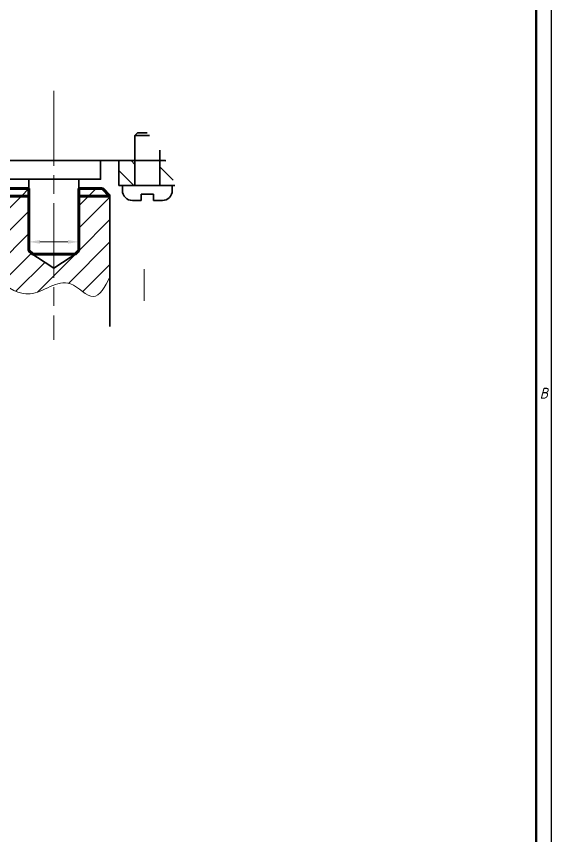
# Model space of a CAD drawing. Header units: millimetres. Extents: x 0 to 1511, y 0 to 853.
# Drawn here: x 669.3 to 841, y 303.6 to 566.4 of the extents above; entities that cross this region are included whole.
import ezdxf
from ezdxf.enums import TextEntityAlignment as Align

# ---------------------------------------------------------------- set-up
doc = ezdxf.new("R2010")
doc.units = ezdxf.units.MM
doc.linetypes.add('AM_ISO08W050', pattern=[18, 12, -1.5, 3, -1.5])
doc.linetypes.add('AM_ISO08W050x2', pattern=[9, 6, -0.75, 1.5, -0.75])
for name, color, linetype, lineweight in [('AM_0', 7, 'Continuous', 35), ('AM_5', 3, 'Continuous', 15), ('AM_7', 4, 'AM_ISO08W050', 15), ('AM_8', 1, 'Continuous', 15), ('AM_BOR', 7, 'Continuous', 35), ('основные', 7, 'Continuous', 35), ('оч жирные', 7, 'Continuous', 70), ('тонкие', 2, 'Continuous', 15)]:
    doc.layers.add(name, color=color, linetype=linetype, lineweight=lineweight)
doc.styles.add('ACGOSTTS', font='geniso.shx', dxfattribs={"oblique": 15})
pattern_1 = [(45, (-513.2, -522.463), (-1.796051, 1.796051), [])]

# ---------------------------------------------------------------- blocks, each defined once
blk = doc.blocks.new('GOST_A1_LANDSCAPE')
at = {"layer": 'AM_BOR', "color": 1, "lineweight": 25}
blk.add_line((841, 0), (841, 594), dxfattribs=at)
at = {"layer": 'AM_BOR', "color": 7, "lineweight": 50}
blk.add_line((836, 5), (836, 589), dxfattribs=at)
at = {"layer": 'AM_BOR', "color": 1, "lineweight": 25, "style": 'ACGOSTTS', "oblique": 15}
blk.add_text('B', height=3.5, dxfattribs=at).set_placement((838.5, 445.5), align=Align.MIDDLE_CENTER)
blk = doc.blocks.new('GENZOOBHGCVO5')
at = {"layer": 'AM_8'}
h = blk.add_hatch(dxfattribs=at)
h.set_pattern_fill('ANSI31', color=256, scale=0.8, angle=90, style=0)
h.set_pattern_definition([(135, (-513.2, -522.463), (-1.796051, -1.796051), [])])
edge = h.paths.add_edge_path()
edge.add_arc((0, 0), 19.96, 13.8624, 25.9595)
edge.add_line((17.95, 8.74), (17, 8.77))
edge.add_line((17, 8.77), (17, 4.78))
edge.add_line((17, 4.78), (19.38, 4.78))
h.paths.add_polyline_path([(13, 4.78), (13, 8.78), (10.4, 8.78), (10.4, 4.78)])
h.paths.add_polyline_path([(-10.4, 4.78), (-10.4, 8.78), (-13, 8.78), (-13, 4.84), (-12.9, 4.78)])
edge = h.paths.add_edge_path()
edge.add_line((-17, 4.84), (-17, 8.78))
edge.add_line((-17, 8.78), (-17.93, 8.78))
edge.add_arc((0, 0), 19.96, 153.899, 166.1376)
edge.add_line((-19.38, 4.78), (-17.1, 4.78))
edge.add_line((-17.1, 4.78), (-17, 4.84))
h = blk.add_hatch(dxfattribs=at)
h.set_pattern_fill('ANSI31', color=256, scale=0.8)
h.set_pattern_definition(pattern_1)
h.paths.add_polyline_path([(7.8, 4.28), (4, 4.28), (4, 3.08), (9, 3.08)])
h.paths.add_polyline_path([(-4, 4.28), (-7.8, 4.28), (-9, 3.08), (-4, 3.08)])
h = blk.add_hatch(dxfattribs=at)
h.set_pattern_fill('ANSI31', color=256, scale=0.8)
h.set_pattern_definition(pattern_1)
edge = h.paths.add_edge_path()
edge.add_spline(control_points=[(9, -9.84), (8.18, -11.44), (6.53, -14.63), (3.15, -10.42), (0.9, -10.87), (0, -11.2)], knot_values=[4.764315, 4.764315, 4.764315, 4.764315, 6.85526, 8.945334, 10.320037, 10.320037, 10.320037, 10.320037], degree=3, periodic=0)
edge.add_spline(control_points=[(0, -11.2), (-1.28, -11.68), (-4.42, -13.59), (-7.3, -11.62), (-9, -10.46)], knot_values=[0, 0, 0, 0, 1.968438, 4.764315, 4.764315, 4.764315, 4.764315], degree=3, periodic=0)
edge.add_line((-9, -10.46), (-9, 3.08))
edge.add_line((-9, 3.08), (-4, 3.08))
edge.add_line((-4, 3.08), (-4, -2.22))
edge.add_line((-4, -2.22), (-4, -5.88))
edge.add_line((-4, -5.88), (0, -8.53))
edge.add_line((0, -8.53), (4, -5.88))
edge.add_line((4, -5.88), (4, -5.62))
edge.add_line((4, -5.62), (4, 3.08))
edge.add_line((4, 3.08), (9, 3.08))
edge.add_line((9, 3.08), (9, -9.84))
at = {"layer": 'AM_7'}
blk.add_line((0, 19.96), (0, -19.96), dxfattribs=at)
at = {"layer": 'AM_7', "linetype": 'AM_ISO08W050x2'}
for p, q in [((-14.5, -8.62), (-14.5, -13.72)), ((14.5, -8.62), (14.5, -13.72)), ((14.5, -8.62), (14.5, -13.72))]:
    blk.add_line(p, q, dxfattribs=at)
at = {"layer": 'основные'}
for p, q in [((-13.43, 13.21), (-14.97, 13.21)), ((-13, 12.78), (-13.43, 13.21)), ((13.43, 13.21), (13, 12.78)), ((14.97, 13.21), (13.43, 13.21)), ((-15.33, 12.78), (-13, 12.78)), ((-13, 12.78), (-13, 4.78)), ((13, 4.78), (13, 12.78)), ((13, 12.78), (15.33, 12.78)), ((-17, 4.78), (-17, 10.47)), ((17, 10.47), (17, 4.78)), ((-16.57, 8.78), (-17.93, 8.78)), ((17.93, 8.78), (-13.43, 8.78)), ((0, 8.78), (10.4, 8.78)), ((10.4, 8.78), (10.4, 4.78)), ((17.95, 8.74), (16.57, 8.78)), ((10.4, 4.78), (19.38, 4.78)), ((-14, 3.38), (-16, 3.38)), ((-16, 3.38), (-16, 2.38)), ((-14, 2.38), (-14, 3.38)), ((-9, -17.82), (-9, 3.08)), ((9, -17.82), (9, 3.08)), ((16, 3.38), (14, 3.38)), ((14, 3.38), (14, 2.38)), ((16, 2.38), (16, 3.38)), ((-4, -5.88), (-4, -5.62)), ((0, -8.5), (-4, -5.88)), ((0, -8.5), (4, -5.88)), ((4, -5.62), (4, -5.88)), ((-9.19, -17.72), (-9, -17.72))]:
    blk.add_line(p, q, dxfattribs=at)
blk.add_lwpolyline([(-7.5, 8.78), (7.5, 8.78), (7.5, 5.78), (-7.5, 5.78)], close=True, dxfattribs=at)
blk.add_lwpolyline([(-4, 4.28), (-4, 5.78), (4, 5.78), (4, 4.28)], dxfattribs=at)
for points in [[(-16, 2.38), (-17.4, 2.38, -0.414214), (-19, 3.98), (-19, 4.78), (-11, 4.78), (-11, 3.98, -0.414214), (-12.6, 2.38), (-14, 2.38)], [(14, 2.38), (12.6, 2.38, -0.414214), (11, 3.98), (11, 4.78), (19, 4.78), (19, 3.98, -0.414214), (17.4, 2.38), (16, 2.38)]]:
    blk.add_lwpolyline(points, format="xyb", dxfattribs=at)
at = {"layer": 'оч жирные'}
for p, q in [((-17.93, 8.78), (-16.57, 8.78)), ((-7.8, 4.28), (-9, 3.08)), ((-7.8, 4.28), (-4, 4.28)), ((7.8, 4.28), (4, 4.28)), ((7.8, 4.28), (9, 3.08)), ((-9, 3.08), (-4, 3.08)), ((4, 3.08), (9, 3.08))]:
    blk.add_line(p, q, dxfattribs=at)
for points in [[(-13.43, 8.78), (-10.4, 8.78), (-10.4, 4.78), (-19.38, 4.78)], [(1.77, -6.22), (-3.4, -6.22), (-4, -5.62), (-4, 4.28)], [(4, 4.28), (4, -5.62), (3.4, -6.22), (1.77, -6.22)]]:
    blk.add_lwpolyline(points, dxfattribs=at)
at = {"layer": 'тонкие'}
blk.add_open_spline([(-9, -10.46), (-7.3, -11.62), (-3.58, -14.16), (1.95, -8.92), (6.53, -14.63), (8.18, -11.44), (9, -9.84)], degree=3, knots=[0, 0, 0, 0, 2.795877, 6.139018, 8.229093, 10.320037, 10.320037, 10.320037, 10.320037], dxfattribs=at)

msp = doc.modelspace()

# ---------------------------------------------------------------- linework, layer by layer
at = {"layer": 'AM_5'}
for p, q in [((676.829, 494.044), (685.829, 494.044)), ((673.329, 493.366), (673.329, 493.044)), ((689.329, 493.366), (689.329, 493.044))]:
    msp.add_line(p, q, dxfattribs=at)
for points in [[(676.829, 494.628), (676.829, 493.461), (673.329, 494.044)], [(685.829, 494.628), (685.829, 493.461), (689.329, 494.044)]]:
    msp.add_solid(points, dxfattribs=at)

# ---------------------------------------------------------------- block references
at = {"layer": 'AM_0', "xscale": 2, "yscale": 2, "zscale": 2}
msp.add_blockref('GENZOOBHGCVO5', (681.329, 502.555), dxfattribs=at)
at = {"layer": 'основные', "lineweight": 0}
msp.add_blockref('GOST_A1_LANDSCAPE', (0, 0), dxfattribs=at)

doc.saveas('drawing.dxf')
